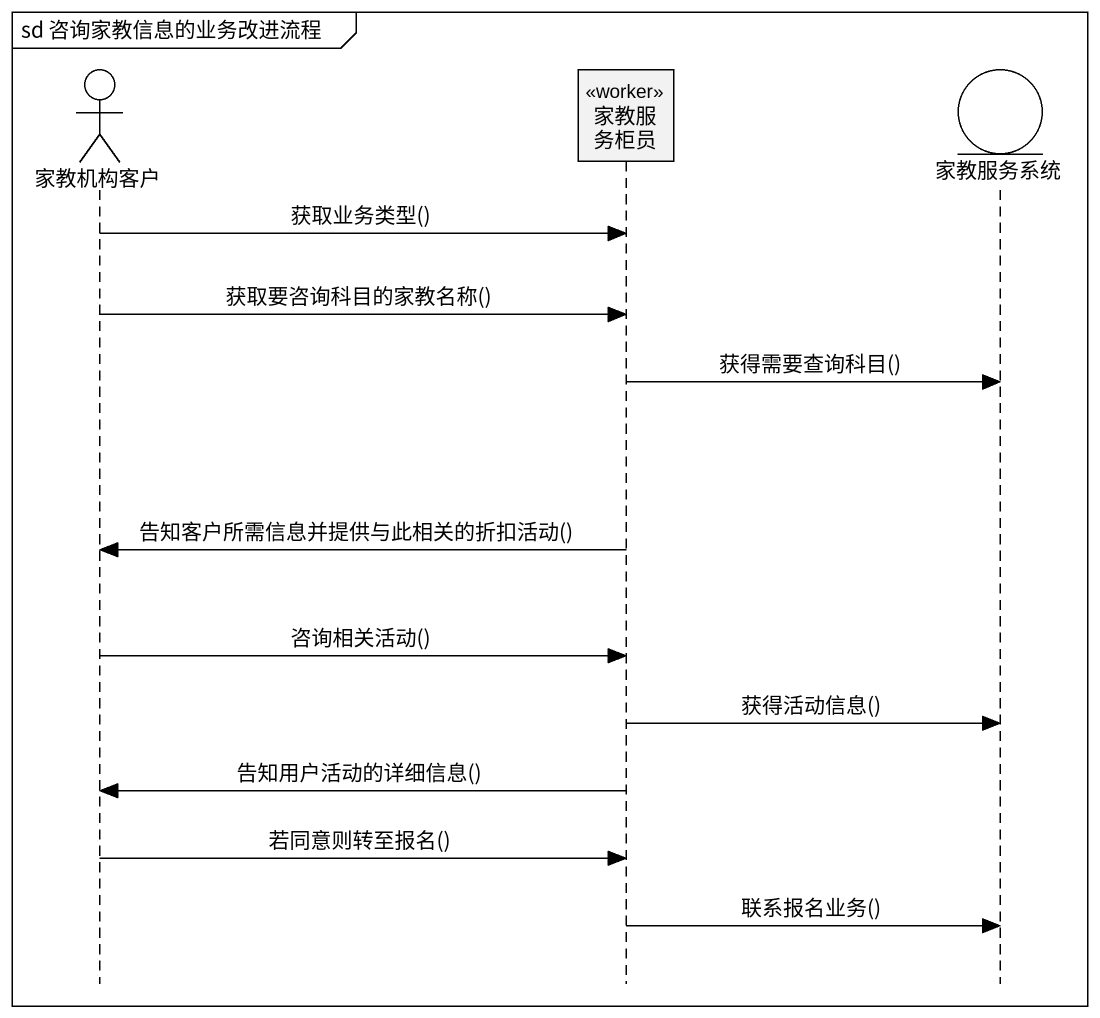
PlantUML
@startuml
mainframe sd 咨询家教信息的业务改进流程
hide footbox
actor 家教机构客户
participant 家教服务柜员 <<worker>>
entity 家教服务系统

家教机构客户 -> 家教服务柜员 : 获取业务类型()
家教机构客户 -> 家教服务柜员 : 获取要咨询科目的家教名称()
家教服务柜员 -> 家教服务系统 : 获得需要查询科目()
家教服务柜员 -> 家教机构客户 : 告知客户所需信息并提供与此相关的折扣活动()
家教机构客户 -> 家教服务柜员 : 咨询相关活动()
家教服务柜员 -> 家教服务系统 : 获得活动信息()
家教服务柜员 -> 家教机构客户 : 告知用户活动的详细信息()
家教机构客户 -> 家教服务柜员 : 若同意则转至报名()
家教服务柜员 -> 家教服务系统 : 联系报名业务()
@enduml
